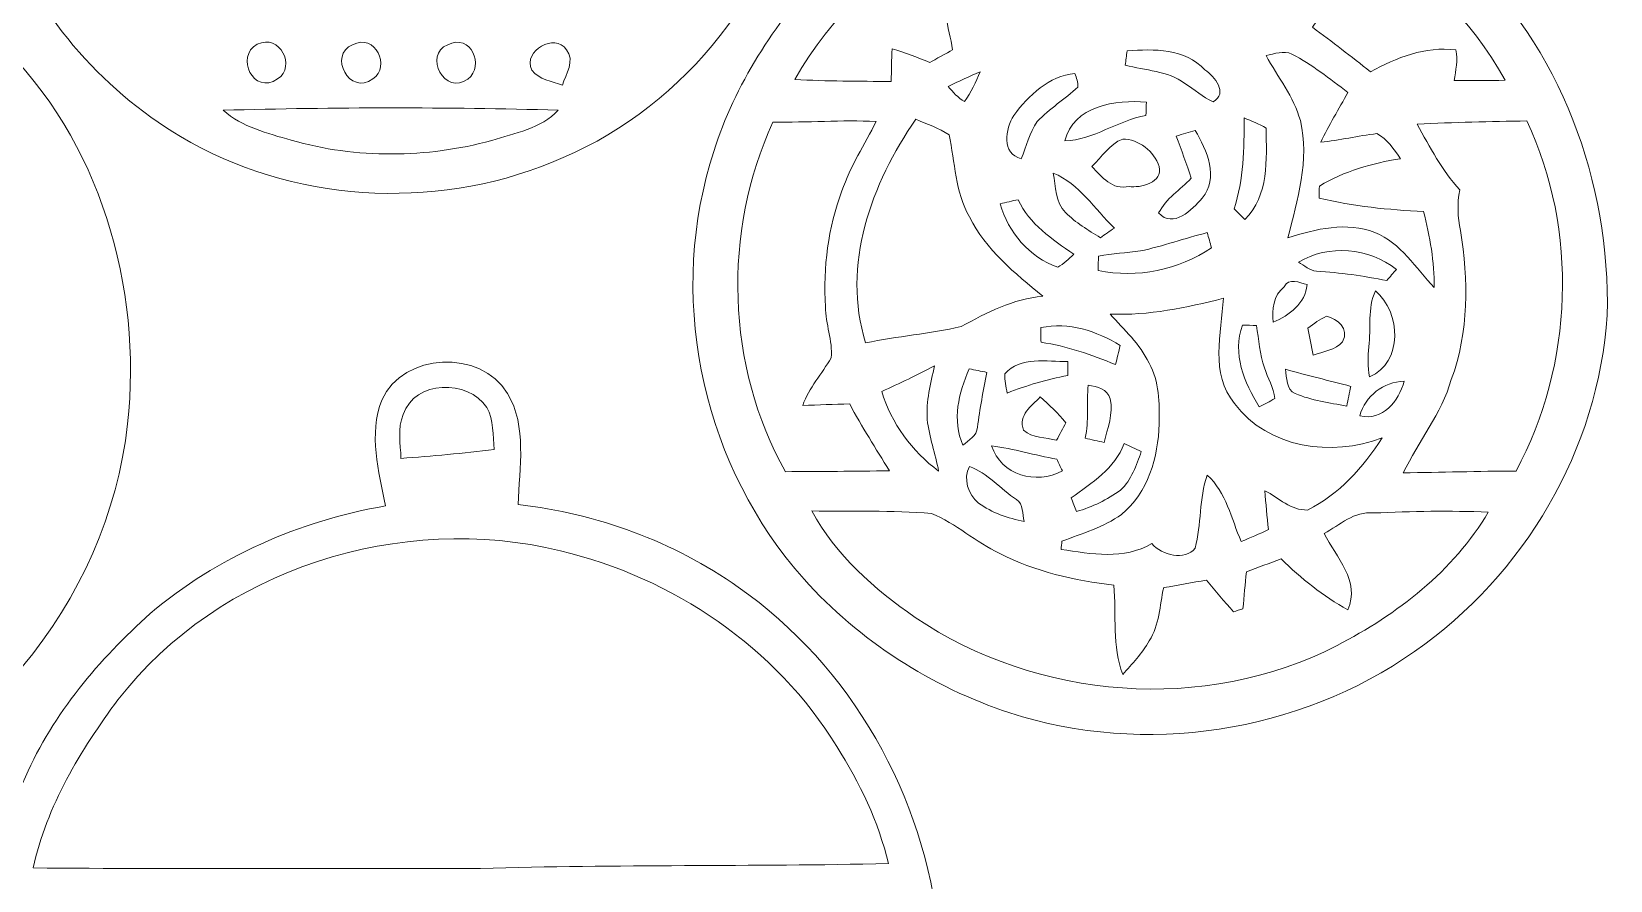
# Model space of a CAD drawing. Header units: centimetres. Extents: x -12.9 to 12.7, y -16.1 to 16.1.
# Drawn here: x -3.7 to 12.69, y -0.46 to 8.37 of the extents above; entities that cross this region are included whole.
import ezdxf

# ---------------------------------------------------------------- set-up
doc = ezdxf.new("R2010")
doc.units = ezdxf.units.CM
doc.header["$MEASUREMENT"] = 0
doc.layers.add('Layer 1', color=7, linetype='Continuous')

msp = doc.modelspace()

# ---------------------------------------------------------------- linework, layer by layer
at = {"layer": 'Layer 1', "color": 251, "lineweight": 9}
for points, knots in [([(-0.31919, 16.04442), (-0.0539, 16.1245), (0.2509, 16.13826), (0.50137, 16.00455), (0.50137, 16.00455), (0.81393, 15.88637), (0.76983, 15.38331), (1.15118, 15.36461), (1.15118, 15.36461), (1.15189, 15.21962), (1.14907, 15.07428), (1.14766, 14.92893), (1.14766, 14.92893), (1.96116, 14.68975), (2.73092, 14.25195), (3.28549, 13.60249), (3.28549, 13.60249), (4.09194, 12.64611), (4.49763, 11.32425), (4.25916, 10.086), (4.25916, 10.086), (3.99598, 8.71475), (2.99515, 7.51707), (1.69623, 7.00696), (1.69623, 7.00696), (0.46256, 6.49896), (-1.00852, 6.59562), (-2.15858, 7.27612), (-2.15858, 7.27612), (-2.99501, 7.78024), (-3.67411, 8.56165), (-4.00078, 9.48663), (-4.00078, 9.48663), (-4.2188, 10.12303), (-4.32252, 10.81484), (-4.18987, 11.48053), (-4.18987, 11.48053), (-4.05335, 12.42809), (-3.57463, 13.32485), (-2.84967, 13.95174), (-2.84967, 13.95174), (-2.31239, 14.42658), (-1.65234, 14.72467), (-0.97783, 14.94763), (-0.97783, 14.94763), (-1.01311, 15.07957), (-1.05509, 15.20904), (-1.08931, 15.34098), (-1.08931, 15.34098), (-0.99265, 15.35509), (-0.89352, 15.36849), (-0.7958, 15.3819), (-0.7958, 15.3819), (-0.73441, 15.64966), (-0.60001, 15.95058), (-0.31919, 16.04442), (-0.31919, 16.04442), (-0.31919, 16.04442), (-0.31919, 16.04442), (-0.31919, 16.04442)], [0, 0, 0, 0, 0.0625, 0.0625, 0.0625, 0.0625, 0.125, 0.125, 0.125, 0.125, 0.1875, 0.1875, 0.1875, 0.1875, 0.25, 0.25, 0.25, 0.25, 0.3125, 0.3125, 0.3125, 0.3125, 0.375, 0.375, 0.375, 0.375, 0.4375, 0.4375, 0.4375, 0.4375, 0.5, 0.5, 0.5, 0.5, 0.5625, 0.5625, 0.5625, 0.5625, 0.625, 0.625, 0.625, 0.625, 0.6875, 0.6875, 0.6875, 0.6875, 0.75, 0.75, 0.75, 0.75, 0.8125, 0.8125, 0.8125, 0.8125, 0.875, 0.875, 0.875, 0.875, 1, 1, 1, 1]), ([(7.19215, 12.2002), (7.44439, 12.46937), (7.88959, 12.45032), (8.17887, 12.24994), (8.17887, 12.24994), (8.35632, 12.05556), (8.42934, 11.79732), (8.52741, 11.55955), (8.52741, 11.55955), (8.56269, 11.47347), (8.63678, 11.39481), (8.62443, 11.29567), (8.62443, 11.29567), (8.59868, 10.98699), (8.53976, 10.68255), (8.51401, 10.37387), (8.51401, 10.37387), (9.48697, 10.24193), (10.43947, 9.84576), (11.14749, 9.15255), (11.14749, 9.15255), (12.18043, 8.21838), (12.69407, 6.79458), (12.66126, 5.41875), (12.66126, 5.41875), (12.57095, 4.02704), (11.80049, 2.71541), (10.6596, 1.92308), (10.6596, 1.92308), (9.4591, 1.07606), (7.85326, 0.83088), (6.4559, 1.28455), (6.4559, 1.28455), (5.64028, 1.55442), (4.89133, 2.0342), (4.31878, 2.6759), (4.31878, 2.6759), (3.29149, 3.82349), (2.9059, 5.51012), (3.34158, 6.98896), (3.34158, 6.98896), (3.53773, 7.69452), (3.9286, 8.33198), (4.41156, 8.87702), (4.41156, 8.87702), (4.87934, 9.38644), (5.47024, 9.77309), (6.10559, 10.0419), (6.10559, 10.0419), (6.39452, 10.16961), (6.70567, 10.23452), (6.99883, 10.35164), (6.99883, 10.35164), (6.95403, 10.6829), (6.85666, 11.00746), (6.83302, 11.33977), (6.83302, 11.33977), (6.9191, 11.63787), (7.02282, 11.93773), (7.19215, 12.2002), (7.19215, 12.2002), (7.19215, 12.2002), (7.19215, 12.2002), (7.19215, 12.2002)], [0, 0, 0, 0, 0.05882353, 0.05882353, 0.05882353, 0.05882353, 0.11764706, 0.11764706, 0.11764706, 0.11764706, 0.17647059, 0.17647059, 0.17647059, 0.17647059, 0.23529412, 0.23529412, 0.23529412, 0.23529412, 0.29411765, 0.29411765, 0.29411765, 0.29411765, 0.35294118, 0.35294118, 0.35294118, 0.35294118, 0.41176471, 0.41176471, 0.41176471, 0.41176471, 0.47058824, 0.47058824, 0.47058824, 0.47058824, 0.52941176, 0.52941176, 0.52941176, 0.52941176, 0.58823529, 0.58823529, 0.58823529, 0.58823529, 0.64705882, 0.64705882, 0.64705882, 0.64705882, 0.70588235, 0.70588235, 0.70588235, 0.70588235, 0.76470588, 0.76470588, 0.76470588, 0.76470588, 0.82352941, 0.82352941, 0.82352941, 0.82352941, 0.88235294, 0.88235294, 0.88235294, 0.88235294, 1, 1, 1, 1]), ([(-8.27751, 10.80531), (-7.99211, 11.2096), (-7.26962, 11.1588), (-7.04279, 10.71747), (-7.04279, 10.71747), (-6.92178, 10.45747), (-6.98246, 10.16254), (-7.00292, 9.89056), (-7.00292, 9.89056), (-7.02268, 9.76356), (-6.83218, 9.76779), (-6.75809, 9.73499), (-6.75809, 9.73499), (-5.7241, 9.54907), (-4.75855, 9.01708), (-4.04135, 8.25085), (-4.04135, 8.25085), (-2.99396, 7.24296), (-2.55157, 5.71261), (-2.7075, 4.2881), (-2.7075, 4.2881), (-2.91105, 2.42684), (-4.29853, 0.77655), (-6.07441, 0.20681), (-6.07441, 0.20681), (-7.58324, -0.31742), (-9.33161, -0.04578), (-10.61642, 0.89931), (-10.61642, 0.89931), (-11.75343, 1.72093), (-12.53659, 3.03821), (-12.64207, 4.44508), (-12.64207, 4.44508), (-12.81317, 6.21744), (-11.909, 8.03566), (-10.4037, 8.98216), (-10.4037, 8.98216), (-9.7493, 9.42595), (-8.98306, 9.67396), (-8.20695, 9.79884), (-8.20695, 9.79884), (-8.28562, 10.12657), (-8.42532, 10.47546), (-8.27751, 10.80531), (-8.27751, 10.80531), (-8.27751, 10.80531), (-8.27751, 10.80531), (-8.27751, 10.80531)], [0, 0, 0, 0, 0.07692308, 0.07692308, 0.07692308, 0.07692308, 0.15384615, 0.15384615, 0.15384615, 0.15384615, 0.23076923, 0.23076923, 0.23076923, 0.23076923, 0.30769231, 0.30769231, 0.30769231, 0.30769231, 0.38461538, 0.38461538, 0.38461538, 0.38461538, 0.46153846, 0.46153846, 0.46153846, 0.46153846, 0.53846154, 0.53846154, 0.53846154, 0.53846154, 0.61538462, 0.61538462, 0.61538462, 0.61538462, 0.69230769, 0.69230769, 0.69230769, 0.69230769, 0.76923077, 0.76923077, 0.76923077, 0.76923077, 0.84615385, 0.84615385, 0.84615385, 0.84615385, 1, 1, 1, 1]), ([(4.22423, 7.86985), (4.55655, 7.8508), (4.88957, 7.85115), (5.22294, 7.84868), (5.22294, 7.84868), (5.22788, 7.96087), (5.22577, 8.07622), (5.23388, 8.18769), (5.23388, 8.18769), (5.36617, 8.14818), (5.4967, 8.09951), (5.62405, 8.04518), (5.62405, 8.04518), (5.68332, 8.07834), (5.8015, 8.14431), (5.86041, 8.17712), (5.86041, 8.17712), (5.82725, 8.41524), (5.72989, 8.65055), (5.77786, 8.89432), (5.77786, 8.89432), (5.79444, 9.0319), (5.82619, 9.16666), (5.86429, 9.29965), (5.86429, 9.29965), (6.14863, 9.14232), (6.29186, 8.82482), (6.34196, 8.51507), (6.34196, 8.51507), (6.99742, 8.74367), (7.69909, 8.91125), (8.39406, 8.78318), (8.39406, 8.78318), (8.62266, 8.76837), (8.83609, 8.66148), (9.06364, 8.64701), (9.06364, 8.64701), (9.34339, 8.77331), (9.5988, 9.02167), (9.93535, 8.93417), (9.93535, 8.93417), (9.86021, 8.73874), (9.7198, 8.57999), (9.59915, 8.41207), (9.59915, 8.41207), (9.802, 8.26073), (10.00414, 8.10797), (10.20134, 7.94887), (10.20134, 7.94887), (10.47369, 8.09598), (10.76826, 8.21769), (11.08752, 8.17606), (11.08752, 8.17606), (11.11328, 8.07093), (11.08611, 7.96334), (11.07235, 7.85821), (11.07235, 7.85821), (11.24839, 7.85539), (11.42301, 7.85927), (11.60046, 7.86068), (11.60046, 7.86068), (10.89949, 9.15184), (9.43017, 9.8955), (7.99225, 9.95194), (7.99225, 9.95194), (6.49541, 9.96288), (4.96753, 9.19735), (4.22423, 7.86985), (4.22423, 7.86985), (4.22423, 7.86985), (4.22423, 7.86985), (4.22423, 7.86985)], [0, 0, 0, 0, 0.05263158, 0.05263158, 0.05263158, 0.05263158, 0.10526316, 0.10526316, 0.10526316, 0.10526316, 0.15789474, 0.15789474, 0.15789474, 0.15789474, 0.21052632, 0.21052632, 0.21052632, 0.21052632, 0.26315789, 0.26315789, 0.26315789, 0.26315789, 0.31578947, 0.31578947, 0.31578947, 0.31578947, 0.36842105, 0.36842105, 0.36842105, 0.36842105, 0.42105263, 0.42105263, 0.42105263, 0.42105263, 0.47368421, 0.47368421, 0.47368421, 0.47368421, 0.52631579, 0.52631579, 0.52631579, 0.52631579, 0.57894737, 0.57894737, 0.57894737, 0.57894737, 0.63157895, 0.63157895, 0.63157895, 0.63157895, 0.68421053, 0.68421053, 0.68421053, 0.68421053, 0.73684211, 0.73684211, 0.73684211, 0.73684211, 0.78947368, 0.78947368, 0.78947368, 0.78947368, 0.84210526, 0.84210526, 0.84210526, 0.84210526, 0.89473684, 0.89473684, 0.89473684, 0.89473684, 1, 1, 1, 1]), ([(-1.36059, 8.23532), (-1.59484, 8.10938), (-1.39975, 7.70228), (-1.14928, 7.87479), (-1.14928, 7.87479), (-0.95278, 8.00637), (-1.126, 8.35103), (-1.36059, 8.23532), (-1.36059, 8.23532), (-1.36059, 8.23532), (-1.36059, 8.23532), (-1.36059, 8.23532)], [0, 0, 0, 0, 0.25, 0.25, 0.25, 0.25, 0.5, 0.5, 0.5, 0.5, 1, 1, 1, 1]), ([(-0.37035, 8.23039), (-0.62752, 8.12632), (-0.40104, 7.69558), (-0.1615, 7.87479), (-0.1615, 7.87479), (0.03394, 8.00426), (-0.13681, 8.35421), (-0.37035, 8.23039), (-0.37035, 8.23039), (-0.37035, 8.23039), (-0.37035, 8.23039), (-0.37035, 8.23039)], [0, 0, 0, 0, 0.25, 0.25, 0.25, 0.25, 0.5, 0.5, 0.5, 0.5, 1, 1, 1, 1]), ([(0.61743, 8.23039), (0.35849, 8.12561), (0.58991, 7.69487), (0.82733, 7.87373), (0.82733, 7.87373), (1.00513, 8.01202), (0.85873, 8.35351), (0.61743, 8.23039), (0.61743, 8.23039), (0.61743, 8.23039), (0.61743, 8.23039), (0.61743, 8.23039)], [0, 0, 0, 0, 0.25, 0.25, 0.25, 0.25, 0.5, 0.5, 0.5, 0.5, 1, 1, 1, 1]), ([(1.49091, 7.96686), (1.5664, 7.86738), (1.70046, 7.84868), (1.80982, 7.80952), (1.80982, 7.80952), (1.84369, 7.92524), (1.94352, 8.06564), (1.85004, 8.17817), (1.85004, 8.17817), (1.73397, 8.35457), (1.39672, 8.17571), (1.49091, 7.96686), (1.49091, 7.96686), (1.49091, 7.96686), (1.49091, 7.96686), (1.49091, 7.96686)], [0, 0, 0, 0, 0.2, 0.2, 0.2, 0.2, 0.4, 0.4, 0.4, 0.4, 0.6, 0.6, 0.6, 0.6, 1, 1, 1, 1]), ([(7.6744, 8.16583), (7.66769, 8.11679), (7.66099, 8.06776), (7.65499, 8.01872), (7.65499, 8.01872), (7.86349, 7.96298), (8.09491, 7.96016), (8.27518, 7.82857), (8.27518, 7.82857), (8.37325, 7.76719), (8.45933, 7.68499), (8.56657, 7.63807), (8.56657, 7.63807), (8.72814, 7.72909), (8.58209, 7.89807), (8.48261, 7.96969), (8.48261, 7.96969), (8.27236, 8.19123), (7.95486, 8.19017), (7.6744, 8.16583), (7.6744, 8.16583), (7.6744, 8.16583), (7.6744, 8.16583), (7.6744, 8.16583)], [0, 0, 0, 0, 0.14285714, 0.14285714, 0.14285714, 0.14285714, 0.28571429, 0.28571429, 0.28571429, 0.28571429, 0.42857143, 0.42857143, 0.42857143, 0.42857143, 0.57142857, 0.57142857, 0.57142857, 0.57142857, 0.71428571, 0.71428571, 0.71428571, 0.71428571, 1, 1, 1, 1]), ([(9.11726, 8.1182), (9.23932, 7.8949), (9.40442, 7.68993), (9.47356, 7.44122), (9.47356, 7.44122), (9.5734, 7.03094), (9.4397, 6.61996), (9.34515, 6.22308), (9.34515, 6.22308), (9.63267, 6.31622), (9.95334, 6.39312), (10.24721, 6.27847), (10.24721, 6.27847), (10.52026, 6.17052), (10.66913, 5.90735), (10.86421, 5.70556), (10.86421, 5.70556), (10.86527, 5.97332), (10.81941, 6.2379), (10.75415, 6.49684), (10.75415, 6.49684), (10.38867, 6.51448), (10.0239, 6.5494), (9.6683, 6.63724), (9.6683, 6.63724), (9.66865, 6.66864), (9.67006, 6.73073), (9.67077, 6.76177), (9.67077, 6.76177), (9.92794, 6.917), (10.21969, 6.99814), (10.51461, 7.04541), (10.51461, 7.04541), (10.44476, 7.14172), (10.37844, 7.25249), (10.26837, 7.30646), (10.26837, 7.30646), (10.07258, 7.28353), (9.88102, 7.23767), (9.68488, 7.21721), (9.68488, 7.21721), (9.7699, 7.39466), (9.87397, 7.56188), (9.9671, 7.73474), (9.9671, 7.73474), (9.77907, 7.87549), (9.59527, 8.02436), (9.38643, 8.13232), (9.38643, 8.13232), (9.3, 8.175), (9.20439, 8.13514), (9.11726, 8.1182), (9.11726, 8.1182), (9.11726, 8.1182), (9.11726, 8.1182), (9.11726, 8.1182)], [0, 0, 0, 0, 0.06666667, 0.06666667, 0.06666667, 0.06666667, 0.13333333, 0.13333333, 0.13333333, 0.13333333, 0.2, 0.2, 0.2, 0.2, 0.26666667, 0.26666667, 0.26666667, 0.26666667, 0.33333333, 0.33333333, 0.33333333, 0.33333333, 0.4, 0.4, 0.4, 0.4, 0.46666667, 0.46666667, 0.46666667, 0.46666667, 0.53333333, 0.53333333, 0.53333333, 0.53333333, 0.6, 0.6, 0.6, 0.6, 0.66666667, 0.66666667, 0.66666667, 0.66666667, 0.73333333, 0.73333333, 0.73333333, 0.73333333, 0.8, 0.8, 0.8, 0.8, 0.86666667, 0.86666667, 0.86666667, 0.86666667, 1, 1, 1, 1]), ([(5.81491, 7.79753), (5.865, 7.73897), (5.91686, 7.67829), (5.9853, 7.63984), (5.9853, 7.63984), (6.05233, 7.73615), (6.10348, 7.84198), (6.14793, 7.94993), (6.14793, 7.94993), (6.03574, 7.90089), (5.92462, 7.85009), (5.81491, 7.79753), (5.81491, 7.79753), (5.81491, 7.79753), (5.81491, 7.79753), (5.81491, 7.79753)], [0, 0, 0, 0, 0.2, 0.2, 0.2, 0.2, 0.4, 0.4, 0.4, 0.4, 0.6, 0.6, 0.6, 0.6, 1, 1, 1, 1]), ([(6.49824, 7.49661), (6.40616, 7.35233), (6.36841, 7.10009), (6.57549, 7.04435), (6.57549, 7.04435), (6.62629, 7.17452), (6.6591, 7.31599), (6.74165, 7.43099), (6.74165, 7.43099), (6.86724, 7.56752), (7.02846, 7.66453), (7.16393, 7.79047), (7.16393, 7.79047), (7.16252, 7.83881), (7.15017, 7.88608), (7.13112, 7.93017), (7.13112, 7.93017), (6.86477, 7.90724), (6.64887, 7.70228), (6.49824, 7.49661), (6.49824, 7.49661), (6.49824, 7.49661), (6.49824, 7.49661), (6.49824, 7.49661)], [0, 0, 0, 0, 0.14285714, 0.14285714, 0.14285714, 0.14285714, 0.28571429, 0.28571429, 0.28571429, 0.28571429, 0.42857143, 0.42857143, 0.42857143, 0.42857143, 0.57142857, 0.57142857, 0.57142857, 0.57142857, 0.71428571, 0.71428571, 0.71428571, 0.71428571, 1, 1, 1, 1]), ([(-1.71408, 7.54953), (-1.51793, 7.37279), (-1.2537, 7.31034), (-1.00746, 7.23767), (-1.00746, 7.23767), (-0.33154, 7.04506), (0.398, 7.04999), (1.07498, 7.2352), (1.07498, 7.2352), (1.31346, 7.31105), (1.58686, 7.35797), (1.76608, 7.55059), (1.76608, 7.55059), (0.60649, 7.58234), (-0.55485, 7.58128), (-1.71408, 7.54953)], [0, 0, 0, 0, 0.2, 0.2, 0.2, 0.2, 0.4, 0.4, 0.4, 0.4, 0.6, 0.6, 0.6, 0.6, 1, 1, 1, 1]), ([(7.02846, 7.22991), (7.32832, 7.24191), (7.57597, 7.44511), (7.86984, 7.49379), (7.86984, 7.49379), (7.87089, 7.52836), (7.87336, 7.59786), (7.87478, 7.63243), (7.87478, 7.63243), (7.56221, 7.66418), (7.10854, 7.59221), (7.02846, 7.22991), (7.02846, 7.22991), (7.02846, 7.22991), (7.02846, 7.22991), (7.02846, 7.22991)], [0, 0, 0, 0, 0.2, 0.2, 0.2, 0.2, 0.4, 0.4, 0.4, 0.4, 0.6, 0.6, 0.6, 0.6, 1, 1, 1, 1]), ([(3.99493, 7.42394), (3.4714, 6.28482), (3.50986, 4.88782), (4.12545, 3.79209), (4.12545, 3.79209), (4.48529, 3.79386), (4.84512, 3.79597), (5.20495, 3.80162), (5.20495, 3.80162), (5.06631, 4.03304), (4.91709, 4.25846), (4.79256, 4.49765), (4.79256, 4.49765), (4.63028, 4.492), (4.46729, 4.48601), (4.30537, 4.48107), (4.30537, 4.48107), (4.36958, 4.66486), (4.50504, 4.80915), (4.59959, 4.97566), (4.59959, 4.97566), (4.61969, 5.15311), (4.53961, 5.3295), (4.54032, 5.5073), (4.54032, 5.5073), (4.51845, 5.91334), (4.56643, 6.32962), (4.71248, 6.71097), (4.71248, 6.71097), (4.79891, 6.96639), (4.95025, 7.19181), (5.06666, 7.43382), (5.06666, 7.43382), (4.7093, 7.44828), (4.35158, 7.42359), (3.99493, 7.42394), (3.99493, 7.42394), (3.99493, 7.42394), (3.99493, 7.42394), (3.99493, 7.42394)], [0, 0, 0, 0, 0.09090909, 0.09090909, 0.09090909, 0.09090909, 0.18181818, 0.18181818, 0.18181818, 0.18181818, 0.27272727, 0.27272727, 0.27272727, 0.27272727, 0.36363636, 0.36363636, 0.36363636, 0.36363636, 0.45454545, 0.45454545, 0.45454545, 0.45454545, 0.54545455, 0.54545455, 0.54545455, 0.54545455, 0.63636364, 0.63636364, 0.63636364, 0.63636364, 0.72727273, 0.72727273, 0.72727273, 0.72727273, 0.81818182, 0.81818182, 0.81818182, 0.81818182, 1, 1, 1, 1]), ([(5.47941, 7.45604), (5.01833, 6.79035), (4.70507, 5.93698), (4.95836, 5.13088), (4.95836, 5.13088), (5.28644, 5.20214), (5.62476, 5.22402), (5.95143, 5.30057), (5.95143, 5.30057), (6.21778, 5.44591), (6.48942, 5.58703), (6.79774, 5.61701), (6.79774, 5.61701), (6.50776, 5.85408), (6.20861, 6.09926), (6.03716, 6.44004), (6.03716, 6.44004), (5.88828, 6.7011), (5.88793, 7.00837), (5.82443, 7.29412), (5.82443, 7.29412), (5.71789, 7.36467), (5.59583, 7.4063), (5.47941, 7.45604), (5.47941, 7.45604), (5.47941, 7.45604), (5.47941, 7.45604), (5.47941, 7.45604)], [0, 0, 0, 0, 0.125, 0.125, 0.125, 0.125, 0.25, 0.25, 0.25, 0.25, 0.375, 0.375, 0.375, 0.375, 0.5, 0.5, 0.5, 0.5, 0.625, 0.625, 0.625, 0.625, 0.75, 0.75, 0.75, 0.75, 1, 1, 1, 1]), ([(8.88936, 7.4698), (8.88866, 7.1523), (8.8876, 6.8281), (8.78494, 6.524), (8.78494, 6.524), (8.82198, 6.48767), (8.85938, 6.45098), (8.89713, 6.41394), (8.89713, 6.41394), (9.14971, 6.663), (9.1222, 7.03871), (9.11726, 7.36467), (9.11726, 7.36467), (9.04318, 7.40383), (8.96733, 7.43981), (8.88936, 7.4698), (8.88936, 7.4698), (8.88936, 7.4698), (8.88936, 7.4698), (8.88936, 7.4698)], [0, 0, 0, 0, 0.16666667, 0.16666667, 0.16666667, 0.16666667, 0.33333333, 0.33333333, 0.33333333, 0.33333333, 0.5, 0.5, 0.5, 0.5, 0.66666667, 0.66666667, 0.66666667, 0.66666667, 1, 1, 1, 1]), ([(10.68677, 7.40348), (10.81906, 7.16676), (10.94606, 6.92405), (11.12844, 6.7205), (11.12844, 6.7205), (11.10128, 6.5808), (11.10657, 6.43757), (11.13726, 6.29858), (11.13726, 6.29858), (11.21876, 5.78493), (11.2244, 5.24236), (11.04166, 4.74883), (11.04166, 4.74883), (10.93724, 4.39569), (10.70229, 4.10571), (10.54248, 3.77939), (10.54248, 3.77939), (10.93265, 3.78574), (11.32283, 3.79668), (11.7137, 3.79915), (11.7137, 3.79915), (12.3099, 4.90758), (12.36211, 6.29681), (11.82624, 7.43876), (11.82624, 7.43876), (11.44594, 7.43276), (11.06565, 7.42535), (10.68677, 7.40348), (10.68677, 7.40348), (10.68677, 7.40348), (10.68677, 7.40348), (10.68677, 7.40348)], [0, 0, 0, 0, 0.11111111, 0.11111111, 0.11111111, 0.11111111, 0.22222222, 0.22222222, 0.22222222, 0.22222222, 0.33333333, 0.33333333, 0.33333333, 0.33333333, 0.44444444, 0.44444444, 0.44444444, 0.44444444, 0.55555556, 0.55555556, 0.55555556, 0.55555556, 0.66666667, 0.66666667, 0.66666667, 0.66666667, 0.77777778, 0.77777778, 0.77777778, 0.77777778, 1, 1, 1, 1]), ([(7.30892, 6.96603), (7.41087, 6.85808), (7.51953, 6.71486), (7.69486, 6.75754), (7.69486, 6.75754), (7.80739, 6.73779), (8.0561, 6.80023), (8.00566, 6.96427), (8.00566, 6.96427), (7.95803, 7.12337), (7.79223, 7.24896), (7.62818, 7.25037), (7.62818, 7.25037), (7.49166, 7.19922), (7.41052, 7.06375), (7.30892, 6.96603), (7.30892, 6.96603), (7.30892, 6.96603), (7.30892, 6.96603), (7.30892, 6.96603)], [0, 0, 0, 0, 0.16666667, 0.16666667, 0.16666667, 0.16666667, 0.33333333, 0.33333333, 0.33333333, 0.33333333, 0.5, 0.5, 0.5, 0.5, 0.66666667, 0.66666667, 0.66666667, 0.66666667, 1, 1, 1, 1]), ([(8.18487, 7.28106), (8.23778, 7.13537), (8.29317, 6.99002), (8.34079, 6.84186), (8.34079, 6.84186), (8.22508, 6.72473), (8.07868, 6.63089), (8.00178, 6.48167), (8.00178, 6.48167), (8.15312, 6.31727), (8.35067, 6.51271), (8.45298, 6.63619), (8.45298, 6.63619), (8.63395, 6.84256), (8.5006, 7.13784), (8.38242, 7.33962), (8.38242, 7.33962), (8.3161, 7.32057), (8.25048, 7.30117), (8.18487, 7.28106), (8.18487, 7.28106), (8.18487, 7.28106), (8.18487, 7.28106), (8.18487, 7.28106)], [0, 0, 0, 0, 0.14285714, 0.14285714, 0.14285714, 0.14285714, 0.28571429, 0.28571429, 0.28571429, 0.28571429, 0.42857143, 0.42857143, 0.42857143, 0.42857143, 0.57142857, 0.57142857, 0.57142857, 0.57142857, 0.71428571, 0.71428571, 0.71428571, 0.71428571, 1, 1, 1, 1]), ([(6.90746, 6.89583), (6.93392, 6.75542), (6.92439, 6.59385), (7.03481, 6.48661), (7.03481, 6.48661), (7.13959, 6.37936), (7.27082, 6.30422), (7.39641, 6.22379), (7.39641, 6.22379), (7.44474, 6.25801), (7.49307, 6.29152), (7.54211, 6.32504), (7.54211, 6.32504), (7.33679, 6.52189), (7.17839, 6.784), (6.90746, 6.89583), (6.90746, 6.89583), (6.90746, 6.89583), (6.90746, 6.89583), (6.90746, 6.89583)], [0, 0, 0, 0, 0.16666667, 0.16666667, 0.16666667, 0.16666667, 0.33333333, 0.33333333, 0.33333333, 0.33333333, 0.5, 0.5, 0.5, 0.5, 0.66666667, 0.66666667, 0.66666667, 0.66666667, 1, 1, 1, 1]), ([(6.35536, 6.57727), (6.44179, 6.27706), (6.65558, 6.02341), (6.95367, 5.91652), (6.95367, 5.91652), (7.01611, 5.9518), (7.06727, 6.0033), (7.11948, 6.05199), (7.11948, 6.05199), (6.89829, 6.20968), (6.65769, 6.36137), (6.54304, 6.61961), (6.54304, 6.61961), (6.47989, 6.60655), (6.4171, 6.59209), (6.35536, 6.57727), (6.35536, 6.57727), (6.35536, 6.57727), (6.35536, 6.57727), (6.35536, 6.57727)], [0, 0, 0, 0, 0.16666667, 0.16666667, 0.16666667, 0.16666667, 0.33333333, 0.33333333, 0.33333333, 0.33333333, 0.5, 0.5, 0.5, 0.5, 0.66666667, 0.66666667, 0.66666667, 0.66666667, 1, 1, 1, 1]), ([(7.81163, 6.08656), (7.66628, 6.06751), (7.52059, 6.0601), (7.37665, 6.03399), (7.37665, 6.03399), (7.37595, 5.9966), (7.37454, 5.92252), (7.37383, 5.88512), (7.37383, 5.88512), (7.78199, 5.79693), (8.20568, 5.89218), (8.55105, 6.12007), (8.55105, 6.12007), (8.53623, 6.17299), (8.52142, 6.2252), (8.5066, 6.27741), (8.5066, 6.27741), (8.27341, 6.21991), (8.04658, 6.13595), (7.81163, 6.08656), (7.81163, 6.08656), (7.81163, 6.08656), (7.81163, 6.08656), (7.81163, 6.08656)], [0, 0, 0, 0, 0.14285714, 0.14285714, 0.14285714, 0.14285714, 0.28571429, 0.28571429, 0.28571429, 0.28571429, 0.42857143, 0.42857143, 0.42857143, 0.42857143, 0.57142857, 0.57142857, 0.57142857, 0.57142857, 0.71428571, 0.71428571, 0.71428571, 0.71428571, 1, 1, 1, 1]), ([(9.45451, 5.97049), (9.51378, 5.93522), (9.56952, 5.88336), (9.64113, 5.87595), (9.64113, 5.87595), (9.88667, 5.86325), (10.12973, 5.82656), (10.37103, 5.77894), (10.37103, 5.77894), (10.40419, 5.81774), (10.43665, 5.85655), (10.47051, 5.895), (10.47051, 5.895), (10.19006, 6.12289), (9.76496, 6.15711), (9.45451, 5.97049), (9.45451, 5.97049), (9.45451, 5.97049), (9.45451, 5.97049), (9.45451, 5.97049)], [0, 0, 0, 0, 0.16666667, 0.16666667, 0.16666667, 0.16666667, 0.33333333, 0.33333333, 0.33333333, 0.33333333, 0.5, 0.5, 0.5, 0.5, 0.66666667, 0.66666667, 0.66666667, 0.66666667, 1, 1, 1, 1]), ([(9.30423, 5.71226), (9.18817, 5.62336), (9.18182, 5.47766), (9.1924, 5.34643), (9.1924, 5.34643), (9.35715, 5.41628), (9.52895, 5.54258), (9.54306, 5.73731), (9.54306, 5.73731), (9.4658, 5.75565), (9.35115, 5.81421), (9.30423, 5.71226), (9.30423, 5.71226), (9.30423, 5.71226), (9.30423, 5.71226), (9.30423, 5.71226)], [0, 0, 0, 0, 0.2, 0.2, 0.2, 0.2, 0.4, 0.4, 0.4, 0.4, 0.6, 0.6, 0.6, 0.6, 1, 1, 1, 1]), ([(7.49907, 5.43004), (7.64194, 5.26776), (7.80775, 5.11995), (7.90194, 4.92133), (7.90194, 4.92133), (8.0113, 4.73048), (8.01024, 4.50294), (8.00636, 4.28986), (8.00636, 4.28986), (7.99931, 3.94343), (7.891, 3.57337), (7.61513, 3.34653), (7.61513, 3.34653), (7.42886, 3.21565), (7.20838, 3.14863), (6.99742, 3.06996), (6.99742, 3.06996), (6.99495, 3.04844), (6.99036, 3.0061), (6.98824, 2.98458), (6.98824, 2.98458), (7.30081, 2.93661), (7.64229, 2.87346), (7.92981, 3.04491), (7.92981, 3.04491), (8.03988, 2.92249), (8.27059, 2.86146), (8.38207, 2.99764), (8.38207, 2.99764), (8.44663, 3.24564), (8.41946, 3.51234), (8.50695, 3.75717), (8.50695, 3.75717), (8.70345, 3.57513), (8.7546, 3.30279), (8.85973, 3.06784), (8.85973, 3.06784), (8.95533, 3.10418), (9.04917, 3.1458), (9.1416, 3.19025), (9.1416, 3.19025), (9.12784, 3.32466), (9.11373, 3.46013), (9.10632, 3.59454), (9.10632, 3.59454), (9.25026, 3.5201), (9.37408, 3.38746), (9.54765, 3.39345), (9.54765, 3.39345), (9.87749, 3.55573), (10.1255, 3.83866), (10.32199, 4.14275), (10.32199, 4.14275), (9.80059, 3.94484), (9.13737, 4.03163), (8.79094, 4.50153), (8.79094, 4.50153), (8.53235, 4.80986), (8.65441, 5.23072), (8.67417, 5.59443), (8.67417, 5.59443), (8.28894, 5.49601), (7.89982, 5.41452), (7.49907, 5.43004), (7.49907, 5.43004), (7.49907, 5.43004), (7.49907, 5.43004), (7.49907, 5.43004)], [0, 0, 0, 0, 0.05555556, 0.05555556, 0.05555556, 0.05555556, 0.11111111, 0.11111111, 0.11111111, 0.11111111, 0.16666667, 0.16666667, 0.16666667, 0.16666667, 0.22222222, 0.22222222, 0.22222222, 0.22222222, 0.27777778, 0.27777778, 0.27777778, 0.27777778, 0.33333333, 0.33333333, 0.33333333, 0.33333333, 0.38888889, 0.38888889, 0.38888889, 0.38888889, 0.44444444, 0.44444444, 0.44444444, 0.44444444, 0.5, 0.5, 0.5, 0.5, 0.55555556, 0.55555556, 0.55555556, 0.55555556, 0.61111111, 0.61111111, 0.61111111, 0.61111111, 0.66666667, 0.66666667, 0.66666667, 0.66666667, 0.72222222, 0.72222222, 0.72222222, 0.72222222, 0.77777778, 0.77777778, 0.77777778, 0.77777778, 0.83333333, 0.83333333, 0.83333333, 0.83333333, 0.88888889, 0.88888889, 0.88888889, 0.88888889, 1, 1, 1, 1]), ([(10.18441, 5.09102), (10.17242, 4.98695), (10.17312, 4.88182), (10.19041, 4.77846), (10.19041, 4.77846), (10.5446, 4.92451), (10.51814, 5.44944), (10.25356, 5.6724), (10.25356, 5.6724), (10.16818, 5.48931), (10.20911, 5.28434), (10.18441, 5.09102), (10.18441, 5.09102), (10.18441, 5.09102), (10.18441, 5.09102), (10.18441, 5.09102)], [0, 0, 0, 0, 0.2, 0.2, 0.2, 0.2, 0.4, 0.4, 0.4, 0.4, 0.6, 0.6, 0.6, 0.6, 1, 1, 1, 1]), ([(6.77764, 5.28963), (6.77799, 5.23883), (6.77869, 5.18803), (6.78011, 5.13723), (6.78011, 5.13723), (7.04892, 5.09913), (7.30328, 5.00706), (7.55339, 4.90546), (7.55339, 4.90546), (7.57068, 4.97143), (7.58656, 5.03775), (7.60243, 5.10443), (7.60243, 5.10443), (7.35408, 5.25365), (7.07079, 5.35278), (6.77764, 5.28963), (6.77764, 5.28963), (6.77764, 5.28963), (6.77764, 5.28963), (6.77764, 5.28963)], [0, 0, 0, 0, 0.16666667, 0.16666667, 0.16666667, 0.16666667, 0.33333333, 0.33333333, 0.33333333, 0.33333333, 0.5, 0.5, 0.5, 0.5, 0.66666667, 0.66666667, 0.66666667, 0.66666667, 1, 1, 1, 1]), ([(8.87137, 5.31609), (8.7666, 5.01941), (8.88654, 4.71884), (9.04706, 4.46766), (9.04706, 4.46766), (9.10068, 4.49483), (9.15606, 4.52022), (9.20686, 4.55339), (9.20686, 4.55339), (9.19628, 4.66663), (9.13631, 4.76611), (9.09962, 4.87159), (9.09962, 4.87159), (9.04847, 5.01306), (9.046, 5.1651), (9.01672, 5.31151), (9.01672, 5.31151), (8.98038, 5.31256), (8.90771, 5.31468), (8.87137, 5.31609), (8.87137, 5.31609), (8.87137, 5.31609), (8.87137, 5.31609), (8.87137, 5.31609)], [0, 0, 0, 0, 0.14285714, 0.14285714, 0.14285714, 0.14285714, 0.28571429, 0.28571429, 0.28571429, 0.28571429, 0.42857143, 0.42857143, 0.42857143, 0.42857143, 0.57142857, 0.57142857, 0.57142857, 0.57142857, 0.71428571, 0.71428571, 0.71428571, 0.71428571, 1, 1, 1, 1]), ([(9.55294, 5.28575), (9.57023, 5.19191), (9.58822, 5.09772), (9.60727, 5.00388), (9.60727, 5.00388), (9.70993, 5.04128), (9.83763, 5.05327), (9.91277, 5.14358), (9.91277, 5.14358), (9.9865, 5.28434), (9.85633, 5.3803), (9.74556, 5.40781), (9.74556, 5.40781), (9.675, 5.37783), (9.61503, 5.32914), (9.55294, 5.28575), (9.55294, 5.28575), (9.55294, 5.28575), (9.55294, 5.28575), (9.55294, 5.28575)], [0, 0, 0, 0, 0.16666667, 0.16666667, 0.16666667, 0.16666667, 0.33333333, 0.33333333, 0.33333333, 0.33333333, 0.5, 0.5, 0.5, 0.5, 0.66666667, 0.66666667, 0.66666667, 0.66666667, 1, 1, 1, 1]), ([(-0.06802, 4.53681), (0.15847, 5.03281), (0.95716, 5.06844), (1.23973, 4.6063), (1.23973, 4.6063), (1.4447, 4.25882), (1.35968, 3.83407), (1.3505, 3.45131), (1.3505, 3.45131), (2.16824, 3.35923), (2.96235, 3.06572), (3.63615, 2.59194), (3.63615, 2.59194), (4.80843, 1.76997), (5.57678, 0.41742), (5.71472, -1.00463), (5.71472, -1.00463), (5.93485, -2.77169), (5.0141, -4.59379), (3.53138, -5.553), (3.53138, -5.553), (2.34322, -6.35663), (0.79417, -6.59899), (-0.58342, -6.20317), (-0.58342, -6.20317), (-2.07215, -5.79642), (-3.35485, -4.66858), (-3.908, -3.22219), (-3.908, -3.22219), (-4.10309, -2.76534), (-4.18211, -2.27075), (-4.22197, -1.77827), (-4.22197, -1.77827), (-4.31864, -0.9563), (-4.11579, -0.12409), (-3.7683, 0.61886), (-3.7683, 0.61886), (-3.48008, 1.28031), (-3.00207, 1.83876), (-2.47149, 2.31924), (-2.47149, 2.31924), (-1.77722, 2.90521), (-0.92244, 3.28233), (-0.02921, 3.43649), (-0.02921, 3.43649), (-0.10118, 3.79527), (-0.20454, 4.18156), (-0.06802, 4.53681), (-0.06802, 4.53681), (-0.06802, 4.53681), (-0.06802, 4.53681), (-0.06802, 4.53681)], [0, 0, 0, 0, 0.07142857, 0.07142857, 0.07142857, 0.07142857, 0.14285714, 0.14285714, 0.14285714, 0.14285714, 0.21428571, 0.21428571, 0.21428571, 0.21428571, 0.28571429, 0.28571429, 0.28571429, 0.28571429, 0.35714286, 0.35714286, 0.35714286, 0.35714286, 0.42857143, 0.42857143, 0.42857143, 0.42857143, 0.5, 0.5, 0.5, 0.5, 0.57142857, 0.57142857, 0.57142857, 0.57142857, 0.64285714, 0.64285714, 0.64285714, 0.64285714, 0.71428571, 0.71428571, 0.71428571, 0.71428571, 0.78571429, 0.78571429, 0.78571429, 0.78571429, 0.85714286, 0.85714286, 0.85714286, 0.85714286, 1, 1, 1, 1]), ([(6.40404, 4.80809), (6.40193, 4.74106), (6.41604, 4.67509), (6.42874, 4.60948), (6.42874, 4.60948), (6.63264, 4.6885), (6.84114, 4.75341), (7.05704, 4.79081), (7.05704, 4.79081), (7.05774, 4.83984), (7.05845, 4.88888), (7.05951, 4.93756), (7.05951, 4.93756), (6.84008, 4.93192), (6.56632, 4.99753), (6.40404, 4.80809), (6.40404, 4.80809), (6.40404, 4.80809), (6.40404, 4.80809), (6.40404, 4.80809)], [0, 0, 0, 0, 0.16666667, 0.16666667, 0.16666667, 0.16666667, 0.33333333, 0.33333333, 0.33333333, 0.33333333, 0.5, 0.5, 0.5, 0.5, 0.66666667, 0.66666667, 0.66666667, 0.66666667, 1, 1, 1, 1]), ([(5.12558, 4.62676), (5.22471, 4.29692), (5.44096, 4.00199), (5.71683, 3.79809), (5.71683, 3.79809), (5.68367, 3.97906), (5.61806, 4.15263), (5.59724, 4.33572), (5.59724, 4.33572), (5.58666, 4.52516), (5.63287, 4.70967), (5.6745, 4.89241), (5.6745, 4.89241), (5.49388, 4.79892), (5.31114, 4.70967), (5.12558, 4.62676), (5.12558, 4.62676), (5.12558, 4.62676), (5.12558, 4.62676), (5.12558, 4.62676)], [0, 0, 0, 0, 0.16666667, 0.16666667, 0.16666667, 0.16666667, 0.33333333, 0.33333333, 0.33333333, 0.33333333, 0.5, 0.5, 0.5, 0.5, 0.66666667, 0.66666667, 0.66666667, 0.66666667, 1, 1, 1, 1]), ([(6.03363, 4.86101), (5.92286, 4.60771), (5.85689, 4.33184), (5.96766, 4.06655), (5.96766, 4.06655), (6.02622, 4.11982), (6.11618, 4.16392), (6.12041, 4.25388), (6.12041, 4.25388), (6.14581, 4.44508), (6.17791, 4.63523), (6.21848, 4.82361), (6.21848, 4.82361), (6.15675, 4.83667), (6.09501, 4.84937), (6.03363, 4.86101), (6.03363, 4.86101), (6.03363, 4.86101), (6.03363, 4.86101), (6.03363, 4.86101)], [0, 0, 0, 0, 0.16666667, 0.16666667, 0.16666667, 0.16666667, 0.33333333, 0.33333333, 0.33333333, 0.33333333, 0.5, 0.5, 0.5, 0.5, 0.66666667, 0.66666667, 0.66666667, 0.66666667, 1, 1, 1, 1]), ([(9.31799, 4.85713), (9.33457, 4.76929), (9.32222, 4.64652), (9.421, 4.60383), (9.421, 4.60383), (9.58963, 4.53222), (9.77554, 4.50894), (9.95475, 4.47366), (9.95475, 4.47366), (9.96957, 4.5421), (9.98368, 4.61089), (9.99709, 4.67933), (9.99709, 4.67933), (9.7706, 4.73859), (9.54341, 4.79398), (9.31799, 4.85713), (9.31799, 4.85713), (9.31799, 4.85713), (9.31799, 4.85713), (9.31799, 4.85713)], [0, 0, 0, 0, 0.16666667, 0.16666667, 0.16666667, 0.16666667, 0.33333333, 0.33333333, 0.33333333, 0.33333333, 0.5, 0.5, 0.5, 0.5, 0.66666667, 0.66666667, 0.66666667, 0.66666667, 1, 1, 1, 1]), ([(0.156, 4.38546), (0.09356, 4.24153), (0.12778, 4.08207), (0.13201, 3.93003), (0.13201, 3.93003), (0.45551, 3.95331), (0.77865, 3.98471), (1.10074, 4.0221), (1.10074, 4.0221), (1.0838, 4.16921), (1.09791, 4.32796), (1.02383, 4.46061), (1.02383, 4.46061), (0.82839, 4.75412), (0.27559, 4.74671), (0.156, 4.38546), (0.156, 4.38546), (0.156, 4.38546), (0.156, 4.38546), (0.156, 4.38546)], [0, 0, 0, 0, 0.16666667, 0.16666667, 0.16666667, 0.16666667, 0.33333333, 0.33333333, 0.33333333, 0.33333333, 0.5, 0.5, 0.5, 0.5, 0.66666667, 0.66666667, 0.66666667, 0.66666667, 1, 1, 1, 1]), ([(7.27047, 4.69062), (7.25177, 4.50752), (7.27788, 4.32232), (7.23978, 4.14028), (7.23978, 4.14028), (7.30469, 4.12511), (7.3696, 4.11065), (7.43521, 4.09583), (7.43521, 4.09583), (7.46908, 4.24294), (7.5354, 4.39499), (7.4973, 4.54809), (7.4973, 4.54809), (7.47014, 4.64828), (7.36219, 4.68144), (7.27047, 4.69062), (7.27047, 4.69062), (7.27047, 4.69062), (7.27047, 4.69062), (7.27047, 4.69062)], [0, 0, 0, 0, 0.16666667, 0.16666667, 0.16666667, 0.16666667, 0.33333333, 0.33333333, 0.33333333, 0.33333333, 0.5, 0.5, 0.5, 0.5, 0.66666667, 0.66666667, 0.66666667, 0.66666667, 1, 1, 1, 1]), ([(10.09128, 4.37312), (10.32764, 4.31667), (10.49486, 4.52128), (10.55201, 4.73401), (10.55201, 4.73401), (10.33505, 4.72307), (10.14772, 4.58161), (10.09128, 4.37312), (10.09128, 4.37312), (10.09128, 4.37312), (10.09128, 4.37312), (10.09128, 4.37312)], [0, 0, 0, 0, 0.25, 0.25, 0.25, 0.25, 0.5, 0.5, 0.5, 0.5, 1, 1, 1, 1]), ([(6.59737, 4.22213), (6.69403, 4.14381), (6.82632, 4.14593), (6.94168, 4.11876), (6.94168, 4.11876), (6.97308, 4.18015), (7.00553, 4.24082), (7.03799, 4.3015), (7.03799, 4.3015), (6.9572, 4.39887), (6.86689, 4.48706), (6.77129, 4.56856), (6.77129, 4.56856), (6.67921, 4.47472), (6.54445, 4.38264), (6.59737, 4.22213), (6.59737, 4.22213), (6.59737, 4.22213), (6.59737, 4.22213), (6.59737, 4.22213)], [0, 0, 0, 0, 0.16666667, 0.16666667, 0.16666667, 0.16666667, 0.33333333, 0.33333333, 0.33333333, 0.33333333, 0.5, 0.5, 0.5, 0.5, 0.66666667, 0.66666667, 0.66666667, 0.66666667, 1, 1, 1, 1]), ([(6.26717, 4.06126), (6.36348, 3.75752), (6.73142, 3.64957), (7.00165, 3.80232), (7.00165, 3.80232), (6.98225, 3.84219), (6.9632, 3.88205), (6.94485, 3.92156), (6.94485, 3.92156), (6.71731, 3.96248), (6.49612, 4.03057), (6.26717, 4.06126), (6.26717, 4.06126), (6.26717, 4.06126), (6.26717, 4.06126), (6.26717, 4.06126)], [0, 0, 0, 0, 0.2, 0.2, 0.2, 0.2, 0.4, 0.4, 0.4, 0.4, 0.6, 0.6, 0.6, 0.6, 1, 1, 1, 1]), ([(7.64229, 4.08596), (7.5481, 3.82243), (7.30786, 3.67709), (7.09373, 3.51939), (7.09373, 3.51939), (7.11172, 3.47212), (7.13006, 3.42485), (7.14876, 3.37758), (7.14876, 3.37758), (7.31174, 3.42626), (7.46908, 3.49787), (7.60561, 3.60124), (7.60561, 3.60124), (7.72096, 3.70637), (7.77035, 3.85912), (7.82115, 4.00164), (7.82115, 4.00164), (7.76153, 4.03057), (7.70191, 4.05879), (7.64229, 4.08596), (7.64229, 4.08596), (7.64229, 4.08596), (7.64229, 4.08596), (7.64229, 4.08596)], [0, 0, 0, 0, 0.14285714, 0.14285714, 0.14285714, 0.14285714, 0.28571429, 0.28571429, 0.28571429, 0.28571429, 0.42857143, 0.42857143, 0.42857143, 0.42857143, 0.57142857, 0.57142857, 0.57142857, 0.57142857, 0.71428571, 0.71428571, 0.71428571, 0.71428571, 1, 1, 1, 1]), ([(6.0361, 3.84607), (5.96942, 3.71624), (6.02199, 3.55432), (6.13205, 3.46648), (6.13205, 3.46648), (6.26823, 3.36135), (6.43756, 3.31126), (6.60336, 3.27421), (6.60336, 3.27421), (6.58467, 3.35147), (6.60019, 3.45272), (6.52434, 3.50211), (6.52434, 3.50211), (6.35959, 3.61253), (6.22554, 3.77727), (6.0361, 3.84607), (6.0361, 3.84607), (6.0361, 3.84607), (6.0361, 3.84607), (6.0361, 3.84607)], [0, 0, 0, 0, 0.16666667, 0.16666667, 0.16666667, 0.16666667, 0.33333333, 0.33333333, 0.33333333, 0.33333333, 0.5, 0.5, 0.5, 0.5, 0.66666667, 0.66666667, 0.66666667, 0.66666667, 1, 1, 1, 1]), ([(-2.80734, 1.42072), (-3.1961, 0.8979), (-3.54711, 0.31617), (-3.68822, -0.32729), (-3.68822, -0.32729), (-2.13988, -0.33894), (-0.59154, -0.33118), (0.9568, -0.33259), (0.9568, -0.33259), (2.36933, -0.29025), (3.78291, -0.31389), (5.19578, -0.28179), (5.19578, -0.28179), (5.09206, 0.15178), (4.89627, 0.56029), (4.65779, 0.9353), (4.65779, 0.9353), (4.0302, 1.96682), (2.9567, 2.69107), (1.78901, 2.96941), (1.78901, 2.96941), (0.13413, 3.37511), (-1.75641, 2.7835), (-2.80734, 1.42072), (-2.80734, 1.42072), (-2.80734, 1.42072), (-2.80734, 1.42072), (-2.80734, 1.42072)], [0, 0, 0, 0, 0.125, 0.125, 0.125, 0.125, 0.25, 0.25, 0.25, 0.25, 0.375, 0.375, 0.375, 0.375, 0.5, 0.5, 0.5, 0.5, 0.625, 0.625, 0.625, 0.625, 0.75, 0.75, 0.75, 0.75, 1, 1, 1, 1]), ([(4.39956, 3.38393), (4.64686, 2.92355), (5.04938, 2.57219), (5.47201, 2.27762), (5.47201, 2.27762), (6.74236, 1.41719), (8.48367, 1.2782), (9.85421, 1.98411), (9.85421, 1.98411), (10.47651, 2.30866), (11.066, 2.75845), (11.42584, 3.37158), (11.42584, 3.37158), (11.02896, 3.38816), (10.63103, 3.38111), (10.23486, 3.36276), (10.23486, 3.36276), (10.03342, 3.38534), (9.88384, 3.23647), (9.72051, 3.15109), (9.72051, 3.15109), (9.84645, 2.90133), (10.09798, 2.65474), (9.96604, 2.35558), (9.96604, 2.35558), (9.71063, 2.49846), (9.48274, 2.6819), (9.27389, 2.8851), (9.27389, 2.8851), (9.15289, 2.84136), (9.03294, 2.79655), (8.91265, 2.7514), (8.91265, 2.7514), (8.9003, 2.62369), (8.88866, 2.49563), (8.87772, 2.36722), (8.87772, 2.36722), (8.85338, 2.35911), (8.80505, 2.34288), (8.78071, 2.33477), (8.78071, 2.33477), (8.68299, 2.44201), (8.59021, 2.55455), (8.49778, 2.66567), (8.49778, 2.66567), (8.34961, 2.63886), (8.2018, 2.6124), (8.05399, 2.587), (8.05399, 2.587), (8.01165, 2.40038), (8.01024, 2.19754), (7.9037, 2.03279), (7.9037, 2.03279), (7.83033, 1.90261), (7.7259, 1.79466), (7.62924, 1.68213), (7.62924, 1.68213), (7.51424, 1.9767), (7.56574, 2.30372), (7.5354, 2.61134), (7.5354, 2.61134), (7.12794, 2.66285), (6.71872, 2.75281), (6.35113, 2.94154), (6.35113, 2.94154), (6.10418, 3.06114), (5.89499, 3.25093), (5.64346, 3.35853), (5.64346, 3.35853), (5.23, 3.39098), (4.81372, 3.37864), (4.39956, 3.38393)], [0, 0, 0, 0, 0.05263158, 0.05263158, 0.05263158, 0.05263158, 0.10526316, 0.10526316, 0.10526316, 0.10526316, 0.15789474, 0.15789474, 0.15789474, 0.15789474, 0.21052632, 0.21052632, 0.21052632, 0.21052632, 0.26315789, 0.26315789, 0.26315789, 0.26315789, 0.31578947, 0.31578947, 0.31578947, 0.31578947, 0.36842105, 0.36842105, 0.36842105, 0.36842105, 0.42105263, 0.42105263, 0.42105263, 0.42105263, 0.47368421, 0.47368421, 0.47368421, 0.47368421, 0.52631579, 0.52631579, 0.52631579, 0.52631579, 0.57894737, 0.57894737, 0.57894737, 0.57894737, 0.63157895, 0.63157895, 0.63157895, 0.63157895, 0.68421053, 0.68421053, 0.68421053, 0.68421053, 0.73684211, 0.73684211, 0.73684211, 0.73684211, 0.78947368, 0.78947368, 0.78947368, 0.78947368, 0.84210526, 0.84210526, 0.84210526, 0.84210526, 0.89473684, 0.89473684, 0.89473684, 0.89473684, 1, 1, 1, 1])]:
    msp.add_open_spline(points, degree=3, knots=knots, dxfattribs=at)

doc.saveas('drawing.dxf')
